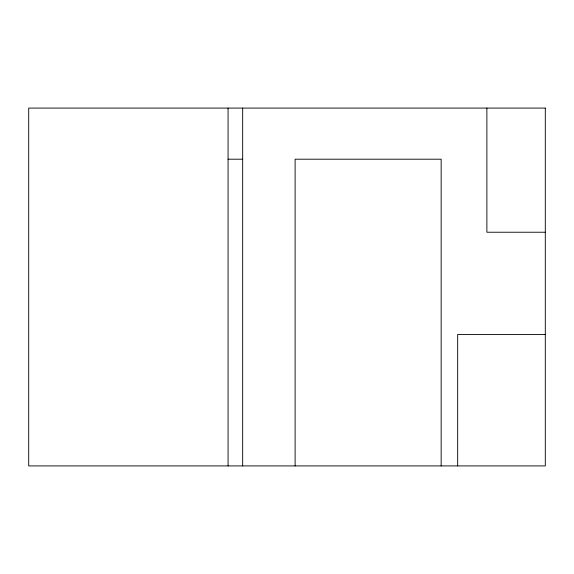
<?xml version="1.0" encoding="UTF-8"?>
<svg xmlns="http://www.w3.org/2000/svg" width="574" height="574" viewBox="0 0 574 574"><rect width="100%" height="100%" fill="white"/><g stroke="black" fill="none" stroke-linecap="round" stroke-linejoin="round"><path stroke-width="0.86" d="M228.065 159.199L242.673 159.199M545.3 232.226L486.881 232.226L486.881 108.084M545.3 334.47L457.665 334.47L457.665 465.916M441.162 465.916L441.162 159.199L295.108 159.199L295.108 465.916M242.673 108.084L242.673 465.916M228.065 108.084L228.065 465.916M545.3 108.084L28.7 108.084L28.7 465.916L545.3 465.916L545.3 108.084"/></g></svg>
